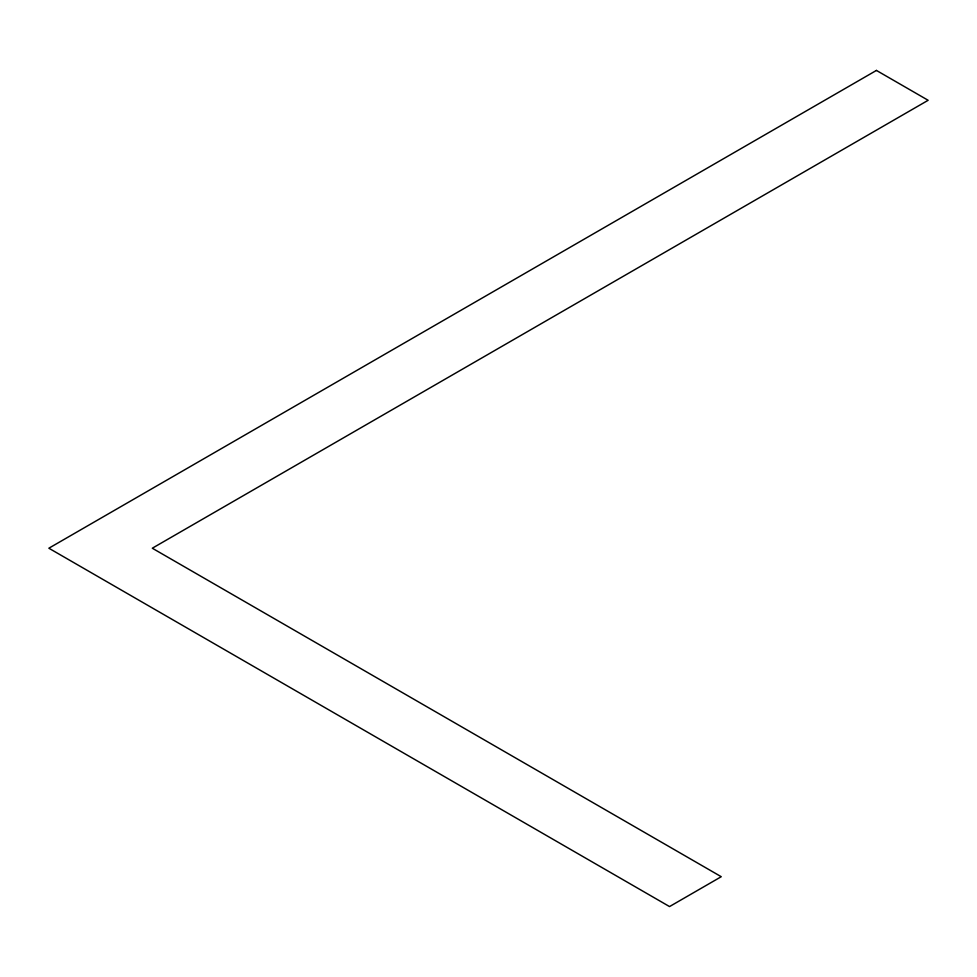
<?xml version="1.0" encoding="UTF-8"?>
<svg xmlns="http://www.w3.org/2000/svg" width="977" height="977" viewBox="0 0 977 977"><rect width="100%" height="100%" fill="white"/><g stroke="black" fill="none" stroke-linecap="round" stroke-linejoin="round"><path stroke-width="1.47" d="M876.43 70.429L48.85 548.219L669.538 906.571L721.258 876.711L152.302 548.219L928.15 100.289L876.43 70.429"/></g></svg>
